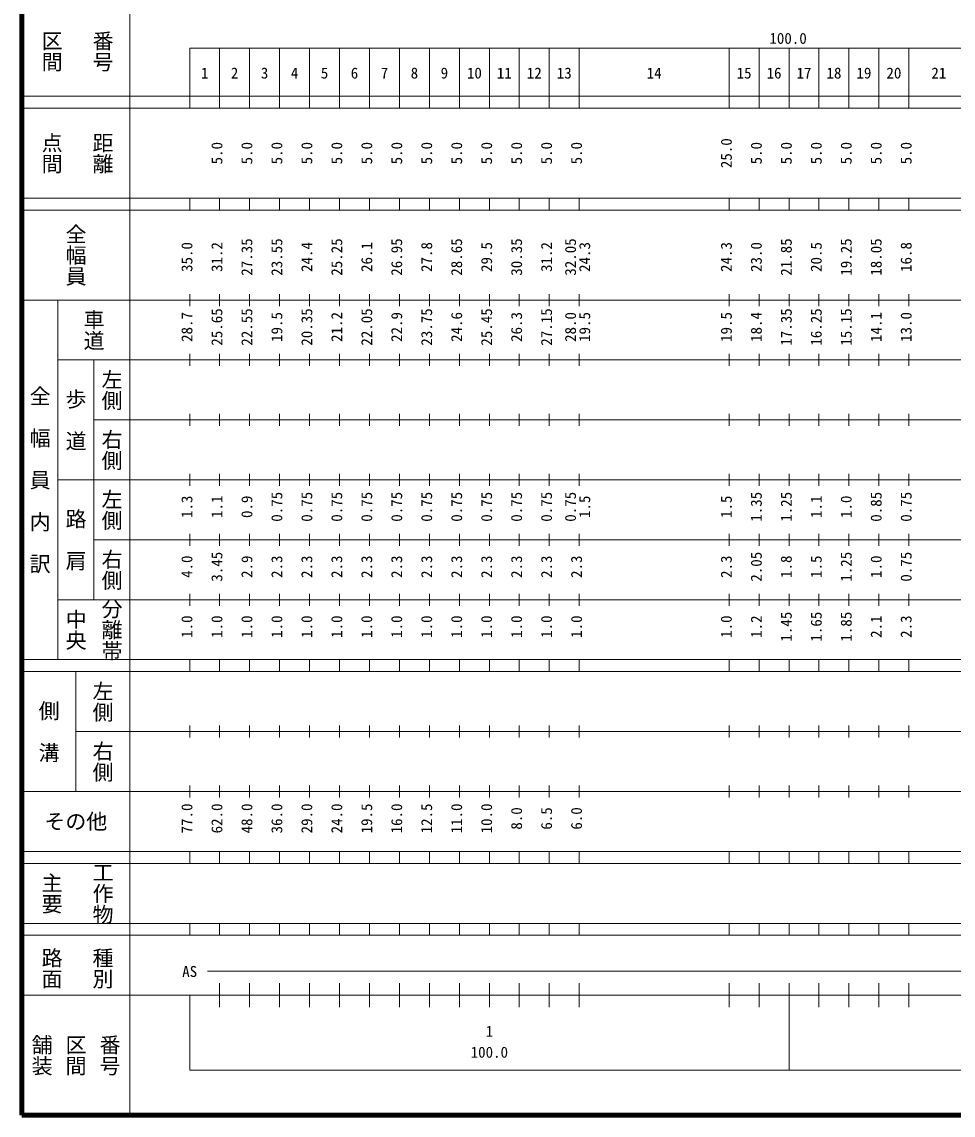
# Model space of a CAD drawing. Units: millimetres on the paper, enlarged 1000 times. Extents: x 40000 to 680000, y 20000 to 380000.
# Drawn here: x 40000 to 195382, y 20000 to 202409 of the extents above; entities that cross this region are included whole.
import ezdxf
from ezdxf.enums import TextEntityAlignment as Align

# ---------------------------------------------------------------- set-up
doc = ezdxf.new("R2010")
doc.units = ezdxf.units.MM
doc.header["$LTSCALE"] = 1000
doc.layers.add('M-TTL', color=2, linetype='Continuous', lineweight=140)
doc.layers.add('M-TTL-BAND', color=7, linetype='Continuous', lineweight=13)
doc.styles.add('@ＭＳ ゴシック', font='')
doc.styles.add('ＭＳ ゴシック', font='')
doc.styles.get('@ＭＳ ゴシック').set_extended_font_data('@MS Gothic')
doc.styles.get('ＭＳ ゴシック').set_extended_font_data('MS Gothic')

msp = doc.modelspace()

# ---------------------------------------------------------------- linework, layer by layer
at = {"layer": 'M-TTL'}
for p, q in [((40000, 380000), (40000, 20000)), ((40000, 20000), (680000, 20000))]:
    msp.add_line(p, q, dxfattribs=at)
at = {"layer": 'M-TTL-BAND'}
for p, q in [((58000, 370000), (58000, 20000)), ((68000, 198000), (579000, 198000)), ((68000, 198000), (68000, 188000)), ((73000, 188000), (73000, 198000)), ((78000, 188000), (78000, 198000)), ((83000, 188000), (83000, 198000)), ((88000, 188000), (88000, 198000)), ((93000, 188000), (93000, 198000)), ((98000, 188000), (98000, 198000)), ((103000, 188000), (103000, 198000)), ((108000, 188000), (108000, 198000)), ((113000, 188000), (113000, 198000)), ((118000, 188000), (118000, 198000)), ((123000, 188000), (123000, 198000)), ((128000, 188000), (128000, 198000)), ((133000, 188000), (133000, 198000)), ((158000, 188000), (158000, 198000)), ((163000, 188000), (163000, 198000)), ((168000, 188000), (168000, 198000)), ((173000, 188000), (173000, 198000)), ((178000, 188000), (178000, 198000)), ((183000, 188000), (183000, 198000)), ((188000, 188000), (188000, 198000)), ((40000, 190000), (579000, 190000)), ((40000, 188000), (579000, 188000)), ((40000, 173000), (579000, 173000)), ((68000, 171000), (68000, 173000)), ((73000, 171000), (73000, 173000)), ((78000, 171000), (78000, 173000)), ((83000, 171000), (83000, 173000)), ((88000, 171000), (88000, 173000)), ((93000, 171000), (93000, 173000)), ((98000, 171000), (98000, 173000)), ((103000, 171000), (103000, 173000)), ((108000, 171000), (108000, 173000)), ((113000, 171000), (113000, 173000)), ((118000, 171000), (118000, 173000)), ((123000, 171000), (123000, 173000)), ((128000, 171000), (128000, 173000)), ((133000, 171000), (133000, 173000)), ((158000, 171000), (158000, 173000)), ((163000, 171000), (163000, 173000)), ((168000, 171000), (168000, 173000)), ((173000, 171000), (173000, 173000)), ((178000, 171000), (178000, 173000)), ((183000, 171000), (183000, 173000)), ((188000, 171000), (188000, 173000)), ((40000, 171000), (579000, 171000)), ((68000, 155000), (68000, 157000)), ((73000, 155000), (73000, 157000)), ((78000, 155000), (78000, 157000)), ((83000, 155000), (83000, 157000)), ((88000, 155000), (88000, 157000)), ((93000, 155000), (93000, 157000)), ((98000, 155000), (98000, 157000)), ((103000, 155000), (103000, 157000)), ((108000, 155000), (108000, 157000)), ((113000, 155000), (113000, 157000)), ((118000, 155000), (118000, 157000)), ((123000, 155000), (123000, 157000)), ((128000, 155000), (128000, 157000)), ((133000, 155000), (133000, 157000)), ((158000, 155000), (158000, 157000)), ((163000, 155000), (163000, 157000)), ((168000, 155000), (168000, 157000)), ((173000, 155000), (173000, 157000)), ((178000, 155000), (178000, 157000)), ((183000, 155000), (183000, 157000)), ((188000, 155000), (188000, 157000)), ((40000, 156000), (579000, 156000)), ((46000, 96000), (46000, 156000)), ((46000, 146000), (579000, 146000)), ((52000, 146000), (52000, 106000)), ((68000, 145000), (68000, 147000)), ((73000, 145000), (73000, 147000)), ((78000, 145000), (78000, 147000)), ((83000, 145000), (83000, 147000)), ((88000, 145000), (88000, 147000)), ((93000, 145000), (93000, 147000)), ((98000, 145000), (98000, 147000)), ((103000, 145000), (103000, 147000)), ((108000, 145000), (108000, 147000)), ((113000, 145000), (113000, 147000)), ((118000, 145000), (118000, 147000)), ((123000, 145000), (123000, 147000)), ((128000, 145000), (128000, 147000)), ((133000, 145000), (133000, 147000)), ((158000, 145000), (158000, 147000)), ((163000, 145000), (163000, 147000)), ((168000, 145000), (168000, 147000)), ((173000, 145000), (173000, 147000)), ((178000, 145000), (178000, 147000)), ((183000, 145000), (183000, 147000)), ((188000, 145000), (188000, 147000)), ((68000, 135000), (68000, 137000)), ((73000, 135000), (73000, 137000)), ((78000, 135000), (78000, 137000)), ((83000, 135000), (83000, 137000)), ((88000, 135000), (88000, 137000)), ((93000, 135000), (93000, 137000)), ((98000, 135000), (98000, 137000)), ((103000, 135000), (103000, 137000)), ((108000, 135000), (108000, 137000)), ((113000, 135000), (113000, 137000)), ((118000, 135000), (118000, 137000)), ((123000, 135000), (123000, 137000)), ((128000, 135000), (128000, 137000)), ((133000, 135000), (133000, 137000)), ((158000, 135000), (158000, 137000)), ((163000, 135000), (163000, 137000)), ((168000, 135000), (168000, 137000)), ((173000, 135000), (173000, 137000)), ((178000, 135000), (178000, 137000)), ((183000, 135000), (183000, 137000)), ((188000, 135000), (188000, 137000)), ((52000, 136000), (579000, 136000)), ((46000, 126000), (579000, 126000)), ((68000, 125000), (68000, 127000)), ((73000, 125000), (73000, 127000)), ((78000, 125000), (78000, 127000)), ((83000, 125000), (83000, 127000)), ((88000, 125000), (88000, 127000)), ((93000, 125000), (93000, 127000)), ((98000, 125000), (98000, 127000)), ((103000, 125000), (103000, 127000)), ((108000, 125000), (108000, 127000)), ((113000, 125000), (113000, 127000)), ((118000, 125000), (118000, 127000)), ((123000, 125000), (123000, 127000)), ((128000, 125000), (128000, 127000)), ((133000, 125000), (133000, 127000)), ((158000, 125000), (158000, 127000)), ((163000, 125000), (163000, 127000)), ((168000, 125000), (168000, 127000)), ((173000, 125000), (173000, 127000)), ((178000, 125000), (178000, 127000)), ((183000, 125000), (183000, 127000)), ((188000, 125000), (188000, 127000)), ((68000, 115000), (68000, 117000)), ((73000, 115000), (73000, 117000)), ((78000, 115000), (78000, 117000)), ((83000, 115000), (83000, 117000)), ((88000, 115000), (88000, 117000)), ((93000, 115000), (93000, 117000)), ((98000, 115000), (98000, 117000)), ((103000, 115000), (103000, 117000)), ((108000, 115000), (108000, 117000)), ((113000, 115000), (113000, 117000)), ((118000, 115000), (118000, 117000)), ((123000, 115000), (123000, 117000)), ((128000, 115000), (128000, 117000)), ((133000, 115000), (133000, 117000)), ((158000, 115000), (158000, 117000)), ((163000, 115000), (163000, 117000)), ((168000, 115000), (168000, 117000)), ((173000, 115000), (173000, 117000)), ((178000, 115000), (178000, 117000)), ((183000, 115000), (183000, 117000)), ((188000, 115000), (188000, 117000)), ((52000, 116000), (579000, 116000)), ((46000, 106000), (579000, 106000)), ((68000, 105000), (68000, 107000)), ((73000, 105000), (73000, 107000)), ((78000, 105000), (78000, 107000)), ((83000, 105000), (83000, 107000)), ((88000, 105000), (88000, 107000)), ((93000, 105000), (93000, 107000)), ((98000, 105000), (98000, 107000)), ((103000, 105000), (103000, 107000)), ((108000, 105000), (108000, 107000)), ((113000, 105000), (113000, 107000)), ((118000, 105000), (118000, 107000)), ((123000, 105000), (123000, 107000)), ((128000, 105000), (128000, 107000)), ((133000, 105000), (133000, 107000)), ((158000, 105000), (158000, 107000)), ((163000, 105000), (163000, 107000)), ((168000, 105000), (168000, 107000)), ((173000, 105000), (173000, 107000)), ((178000, 105000), (178000, 107000)), ((183000, 105000), (183000, 107000)), ((188000, 105000), (188000, 107000)), ((40000, 96000), (579000, 96000)), ((68000, 94000), (68000, 96000)), ((73000, 94000), (73000, 96000)), ((78000, 94000), (78000, 96000)), ((83000, 94000), (83000, 96000)), ((88000, 94000), (88000, 96000)), ((93000, 94000), (93000, 96000)), ((98000, 94000), (98000, 96000)), ((103000, 94000), (103000, 96000)), ((108000, 94000), (108000, 96000)), ((113000, 94000), (113000, 96000)), ((118000, 94000), (118000, 96000)), ((123000, 94000), (123000, 96000)), ((128000, 94000), (128000, 96000)), ((133000, 94000), (133000, 96000)), ((158000, 94000), (158000, 96000)), ((163000, 94000), (163000, 96000)), ((168000, 94000), (168000, 96000)), ((173000, 94000), (173000, 96000)), ((178000, 94000), (178000, 96000)), ((183000, 94000), (183000, 96000)), ((188000, 94000), (188000, 96000)), ((40000, 94000), (579000, 94000)), ((49000, 94000), (49000, 74000)), ((49000, 84000), (579000, 84000)), ((68000, 83000), (68000, 85000)), ((73000, 83000), (73000, 85000)), ((78000, 83000), (78000, 85000)), ((83000, 83000), (83000, 85000)), ((88000, 83000), (88000, 85000)), ((93000, 83000), (93000, 85000)), ((98000, 83000), (98000, 85000)), ((103000, 83000), (103000, 85000)), ((108000, 83000), (108000, 85000)), ((113000, 83000), (113000, 85000)), ((118000, 83000), (118000, 85000)), ((123000, 83000), (123000, 85000)), ((128000, 83000), (128000, 85000)), ((133000, 83000), (133000, 85000)), ((158000, 83000), (158000, 85000)), ((163000, 83000), (163000, 85000)), ((168000, 83000), (168000, 85000)), ((173000, 83000), (173000, 85000)), ((178000, 83000), (178000, 85000)), ((183000, 83000), (183000, 85000)), ((188000, 83000), (188000, 85000)), ((68000, 73000), (68000, 75000)), ((73000, 73000), (73000, 75000)), ((78000, 73000), (78000, 75000)), ((83000, 73000), (83000, 75000)), ((88000, 73000), (88000, 75000)), ((93000, 73000), (93000, 75000)), ((98000, 73000), (98000, 75000)), ((103000, 73000), (103000, 75000)), ((108000, 73000), (108000, 75000)), ((113000, 73000), (113000, 75000)), ((118000, 73000), (118000, 75000)), ((123000, 73000), (123000, 75000)), ((128000, 73000), (128000, 75000)), ((133000, 73000), (133000, 75000)), ((158000, 73000), (158000, 75000)), ((163000, 73000), (163000, 75000)), ((168000, 73000), (168000, 75000)), ((173000, 73000), (173000, 75000)), ((178000, 73000), (178000, 75000)), ((183000, 73000), (183000, 75000)), ((188000, 73000), (188000, 75000)), ((40000, 74000), (579000, 74000)), ((40000, 64000), (579000, 64000)), ((68000, 62000), (68000, 64000)), ((73000, 62000), (73000, 64000)), ((78000, 62000), (78000, 64000)), ((83000, 62000), (83000, 64000)), ((88000, 62000), (88000, 64000)), ((93000, 62000), (93000, 64000)), ((98000, 62000), (98000, 64000)), ((103000, 62000), (103000, 64000)), ((108000, 62000), (108000, 64000)), ((113000, 62000), (113000, 64000)), ((118000, 62000), (118000, 64000)), ((123000, 62000), (123000, 64000)), ((128000, 62000), (128000, 64000)), ((133000, 62000), (133000, 64000)), ((158000, 62000), (158000, 64000)), ((163000, 62000), (163000, 64000)), ((168000, 62000), (168000, 64000)), ((173000, 62000), (173000, 64000)), ((178000, 62000), (178000, 64000)), ((183000, 62000), (183000, 64000)), ((188000, 62000), (188000, 64000)), ((40000, 62000), (579000, 62000)), ((40000, 52000), (579000, 52000)), ((68000, 50000), (68000, 52000)), ((73000, 50000), (73000, 52000)), ((78000, 50000), (78000, 52000)), ((83000, 50000), (83000, 52000)), ((88000, 50000), (88000, 52000)), ((93000, 50000), (93000, 52000)), ((98000, 50000), (98000, 52000)), ((103000, 50000), (103000, 52000)), ((108000, 50000), (108000, 52000)), ((113000, 50000), (113000, 52000)), ((118000, 50000), (118000, 52000)), ((123000, 50000), (123000, 52000)), ((128000, 50000), (128000, 52000)), ((133000, 50000), (133000, 52000)), ((158000, 50000), (158000, 52000)), ((163000, 50000), (163000, 52000)), ((168000, 50000), (168000, 52000)), ((173000, 50000), (173000, 52000)), ((178000, 50000), (178000, 52000)), ((183000, 50000), (183000, 52000)), ((188000, 50000), (188000, 52000)), ((40000, 50000), (579000, 50000)), ((71000, 44000), (514000, 44000)), ((73000, 38000), (73000, 42000)), ((78000, 38000), (78000, 42000)), ((83000, 38000), (83000, 42000)), ((88000, 38000), (88000, 42000)), ((93000, 38000), (93000, 42000)), ((98000, 38000), (98000, 42000)), ((103000, 38000), (103000, 42000)), ((108000, 38000), (108000, 42000)), ((113000, 38000), (113000, 42000)), ((118000, 38000), (118000, 42000)), ((123000, 38000), (123000, 42000)), ((128000, 38000), (128000, 42000)), ((133000, 38000), (133000, 42000)), ((158000, 38000), (158000, 42000)), ((163000, 38000), (163000, 42000)), ((168000, 27500), (168000, 42000)), ((173000, 38000), (173000, 42000)), ((178000, 38000), (178000, 42000)), ((183000, 38000), (183000, 42000)), ((188000, 38000), (188000, 42000)), ((40000, 40000), (579000, 40000)), ((68000, 40000), (68000, 27500)), ((68000, 27500), (579000, 27500))]:
    msp.add_line(p, q, dxfattribs=at)

# ---------------------------------------------------------------- texts
at = {"layer": 'M-TTL-BAND', "style": '@ＭＳ ゴシック'}
for s, p in [('番号', (53500, 197500)), ('区間', (45000, 197500)), ('点間', (45000, 180500)), ('距離', (53500, 180500)), ('全幅員', (49000, 163500)), ('車道', (52000, 151000)), ('左側', (55000, 141000)), ('全\u3000幅\u3000員\u3000内\u3000訳', (43000, 126000)), ('歩\u3000道', (49000, 136000)), ('右側', (55000, 131000)), ('左側', (55000, 121000)), ('路\u3000肩', (49000, 116000)), ('右側', (55000, 111000)), ('分離帯', (55000, 101000)), ('中央', (49000, 101000)), ('左側', (53500, 89000)), ('側\u3000溝', (44500, 84000)), ('右側', (53500, 79000)), ('主要', (45000, 57000)), ('工作物', (53500, 57000)), ('路面', (45000, 44500)), ('種別', (53500, 44500)), ('舗装', (43333, 30000)), ('区間', (49000, 30000)), ('番号', (54667, 30000))]:
    msp.add_text(s, height=2566, rotation=270, dxfattribs=at).set_placement(p, align=Align.MIDDLE_CENTER)
at = {"layer": 'M-TTL-BAND', "style": 'ＭＳ ゴシック'}
for s, p in [('100.0', (167844, 198195)), ('1', (70500, 192405)), ('2', (75500, 192405)), ('3', (80500, 192405)), ('4', (85500, 192405)), ('5', (90500, 192405)), ('6', (95500, 192405)), ('7', (100500, 192405)), ('8', (105500, 192405)), ('9', (110500, 192405)), ('10', (115500, 192405)), ('11', (120500, 192405)), ('12', (125500, 192405)), ('13', (130500, 192405)), ('14', (145500, 192405)), ('15', (160500, 192405)), ('16', (165500, 192405)), ('17', (170500, 192405)), ('18', (175500, 192405)), ('19', (180500, 192405)), ('20', (185500, 192405)), ('21', (193000, 192405)), ('AS', (68000, 42500)), ('1', (118000, 32523)), ('100.0', (118000, 29033))]:
    msp.add_text(s, height=1833, dxfattribs=at).set_placement(p, align=Align.BOTTOM_CENTER)
for s, p in [('25.0', (159000, 180500)), ('5.0', (74000, 180500)), ('5.0', (79000, 180500)), ('5.0', (84000, 180500)), ('5.0', (89000, 180500)), ('5.0', (94000, 180500)), ('5.0', (99000, 180500)), ('5.0', (104000, 180500)), ('5.0', (109000, 180500)), ('5.0', (114000, 180500)), ('5.0', (119000, 180500)), ('5.0', (124000, 180500)), ('5.0', (129000, 180500)), ('5.0', (134000, 180500)), ('5.0', (164000, 180500)), ('5.0', (169000, 180500)), ('5.0', (174000, 180500)), ('5.0', (179000, 180500)), ('5.0', (184000, 180500)), ('5.0', (189000, 180500)), ('27.35', (79000, 163174)), ('23.55', (84000, 163174)), ('25.25', (94000, 163174)), ('26.95', (104000, 163174)), ('28.65', (114000, 163174)), ('30.35', (124000, 163174)), ('32.05', (133000, 163174)), ('21.85', (169000, 163174)), ('19.25', (179000, 163174)), ('18.05', (184000, 163174)), ('35.0', (69000, 163174)), ('31.2', (74000, 163174)), ('24.4', (89000, 163174)), ('26.1', (99000, 163174)), ('27.8', (109000, 163174)), ('29.5', (119000, 163174)), ('31.2', (129000, 163174)), ('24.3', (135370, 163174)), ('24.3', (159000, 163174)), ('23.0', (164000, 163174)), ('20.5', (174000, 163174)), ('16.8', (189000, 163174)), ('28.7', (69000, 151500)), ('25.65', (74000, 151500)), ('22.55', (79000, 151500)), ('19.5', (84000, 151500)), ('20.35', (89000, 151500)), ('21.2', (94000, 151500)), ('22.05', (99000, 151500)), ('22.9', (104000, 151500)), ('23.75', (109000, 151500)), ('24.6', (114000, 151500)), ('25.45', (119000, 151500)), ('26.3', (124000, 151500)), ('27.15', (129000, 151500)), ('28.0', (133000, 151500)), ('19.5', (135370, 151500)), ('19.5', (159000, 151500)), ('18.4', (164000, 151500)), ('17.35', (169000, 151500)), ('16.25', (174000, 151500)), ('15.15', (179000, 151500)), ('14.1', (184000, 151500)), ('13.0', (189000, 151500)), ('1.3', (69000, 121500)), ('1.1', (74000, 121500)), ('0.9', (79000, 121500)), ('0.75', (84000, 121500)), ('0.75', (89000, 121500)), ('0.75', (94000, 121500)), ('0.75', (99000, 121500)), ('0.75', (104000, 121500)), ('0.75', (109000, 121500)), ('0.75', (114000, 121500)), ('0.75', (119000, 121500)), ('0.75', (124000, 121500)), ('0.75', (129000, 121500)), ('0.75', (133000, 121500)), ('1.5', (135370, 121500)), ('1.5', (159000, 121500)), ('1.35', (164000, 121500)), ('1.25', (169000, 121500)), ('1.1', (174000, 121500)), ('1.0', (179000, 121500)), ('0.85', (184000, 121500)), ('0.75', (189000, 121500)), ('4.0', (69000, 111500)), ('3.45', (74000, 111500)), ('2.9', (79000, 111500)), ('2.3', (84000, 111500)), ('2.3', (89000, 111500)), ('2.3', (94000, 111500)), ('2.3', (99000, 111500)), ('2.3', (104000, 111500)), ('2.3', (109000, 111500)), ('2.3', (114000, 111500)), ('2.3', (119000, 111500)), ('2.3', (124000, 111500)), ('2.3', (129000, 111500)), ('2.3', (134000, 111500)), ('2.3', (159000, 111500)), ('2.05', (164000, 111500)), ('1.8', (169000, 111500)), ('1.5', (174000, 111500)), ('1.25', (179000, 111500)), ('1.0', (184000, 111500)), ('0.75', (189000, 111500)), ('1.0', (69000, 101500)), ('1.0', (74000, 101500)), ('1.0', (79000, 101500)), ('1.0', (84000, 101500)), ('1.0', (89000, 101500)), ('1.0', (94000, 101500)), ('1.0', (99000, 101500)), ('1.0', (104000, 101500)), ('1.0', (109000, 101500)), ('1.0', (114000, 101500)), ('1.0', (119000, 101500)), ('1.0', (124000, 101500)), ('1.0', (129000, 101500)), ('1.0', (134000, 101500)), ('1.0', (159000, 101500)), ('1.2', (164000, 101500)), ('1.45', (169000, 101500)), ('1.65', (174000, 101500)), ('1.85', (179000, 101500)), ('2.1', (184000, 101500)), ('2.3', (189000, 101500)), ('77.0', (69000, 69500)), ('62.0', (74000, 69500)), ('48.0', (79000, 69500)), ('36.0', (84000, 69500)), ('29.0', (89000, 69500)), ('24.0', (94000, 69500)), ('19.5', (99000, 69500)), ('16.0', (104000, 69500)), ('12.5', (109000, 69500)), ('11.0', (114000, 69500)), ('10.0', (119000, 69500)), ('8.0', (124000, 69500)), ('6.5', (129000, 69500)), ('6.0', (134000, 69500))]:
    msp.add_text(s, height=1833, rotation=90, dxfattribs=at).set_placement(p, align=Align.BOTTOM_CENTER)
msp.add_text('その他', height=2566, dxfattribs=at).set_placement((49000, 69000), align=Align.MIDDLE_CENTER)

doc.saveas('drawing.dxf')
